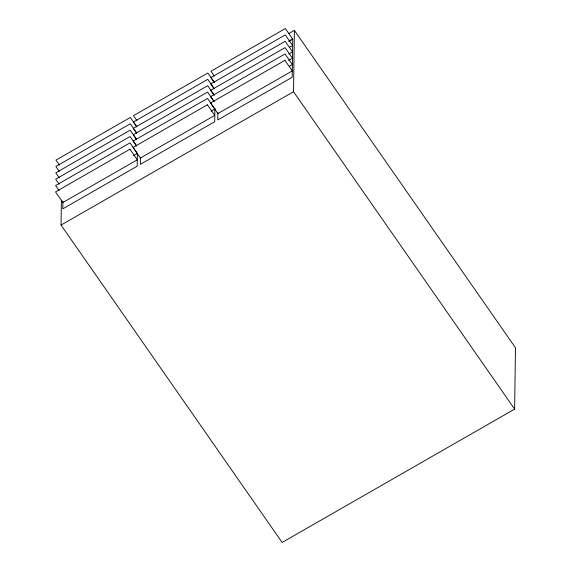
<?xml version="1.0" encoding="UTF-8"?>
<svg xmlns="http://www.w3.org/2000/svg" width="571" height="571" viewBox="0 0 571 571"><rect width="100%" height="100%" fill="white"/><g stroke="black" fill="none" stroke-linecap="round" stroke-linejoin="round"><path stroke-width="0.86" d="M288.983 33.482L294.386 30.377L515.477 347.76L514.621 409.107L282.131 542.45L61.04 225.067L61.39 200.178M62.903 201.713L62.803 208.843L137.204 166.175L137.375 153.692M140.402 157.261L140.302 164.398L214.696 121.723L214.889 108.354M217.901 112.815L217.801 119.946L292.195 77.278L292.73 38.935L288.897 41.141M514.621 409.107L293.53 91.724L294.386 30.377M288.897 41.326L292.73 39.128L285.357 28.55L210.963 71.218L214.403 76.157M289.576 47.25L292.637 45.487L285.272 34.91L210.87 77.577L214.311 82.517M288.719 54.045L292.552 51.847L285.179 41.269L210.785 83.937L214.225 88.876M288.626 60.405L292.466 58.206L285.093 47.621L210.699 90.297L214.132 95.229M133.543 155.655L137.383 153.456L130.01 142.878L55.615 185.546L59.049 190.486M211.042 111.209L214.874 109.011L207.509 98.433L133.107 141.101L136.548 146.04M289.304 66.322L292.373 64.559L285.008 53.981L210.606 96.649L214.046 101.588M61.04 225.067L293.53 91.724M214.246 82.167L207.865 72.995L133.464 115.67L136.904 120.602M213.668 87.82L207.773 79.355L133.378 122.023L136.819 126.962M214.075 94.886L207.687 85.714L133.286 128.382L136.726 133.321M213.982 101.238L207.594 92.074L133.2 134.742L136.64 139.681M136.755 126.612L130.366 117.448L55.965 160.116L59.405 165.055M136.662 132.972L130.274 123.807L55.879 166.475L59.32 171.414M136.576 139.331L130.188 130.159L55.787 172.835L59.227 177.767M135.998 144.984L130.095 136.519L55.701 179.187L59.141 184.126M129.924 149.238L55.523 191.906L62.896 202.484L137.29 159.816L129.924 149.238M207.416 104.786L133.022 147.461L140.387 158.039L214.789 115.371L207.416 104.786M284.915 60.34L210.521 103.008L217.886 113.586L292.288 70.918L284.915 60.34"/></g></svg>
